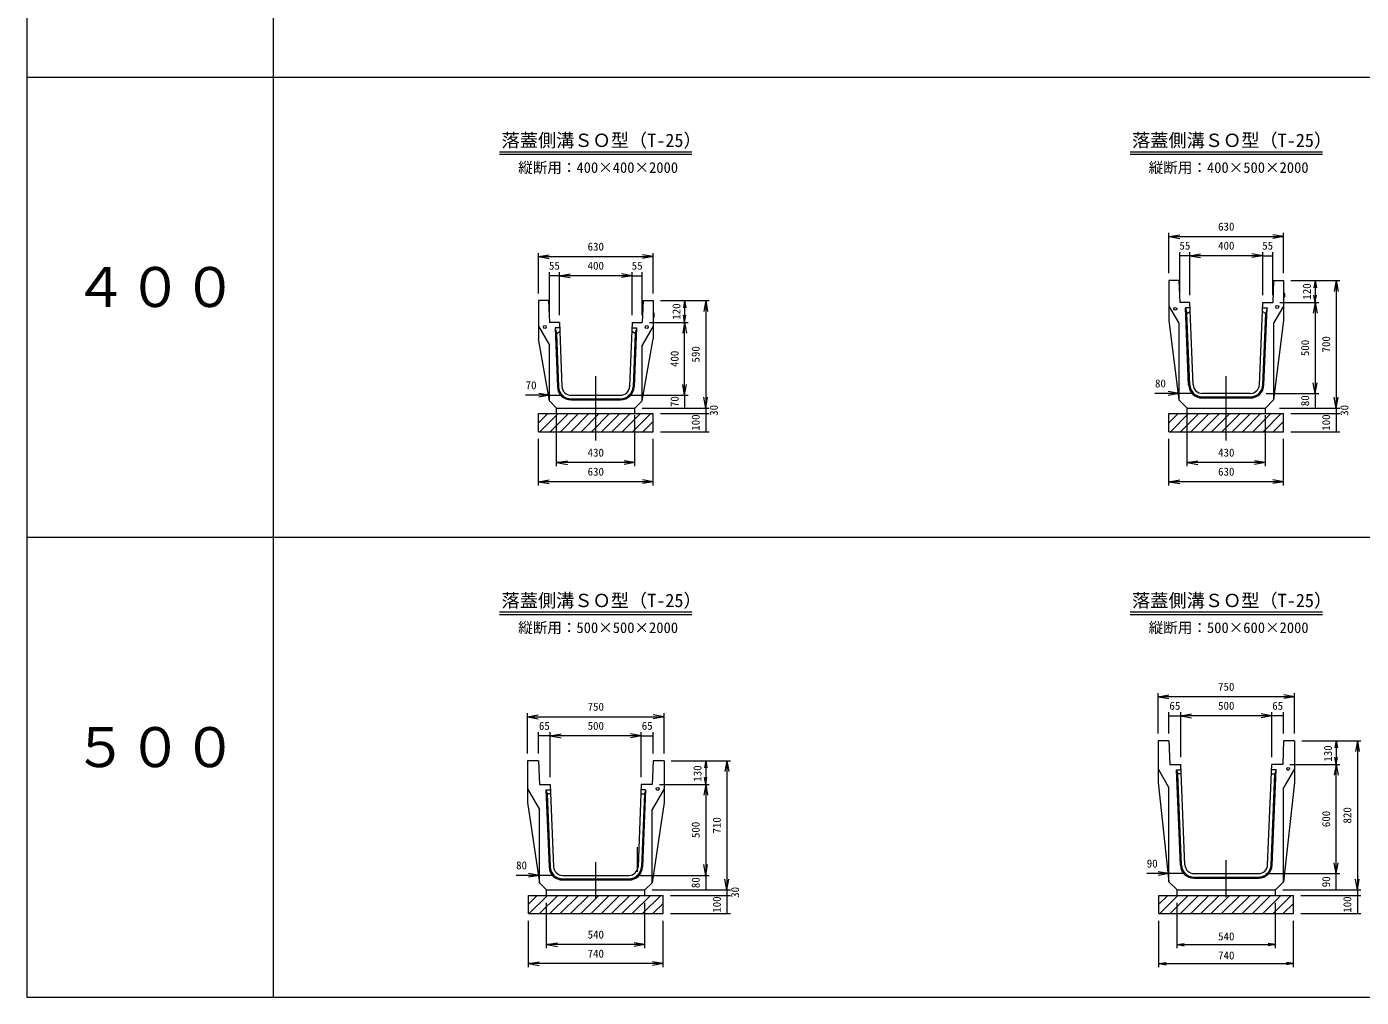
# Model space of a CAD drawing. Units: millimetres on the paper, scale 1:20. Extents: x 262 to 1004, y 131 to 672.
# Drawn here: x 262.1 to 628.8, y 131.1 to 397.7 of the extents above; entities that cross this region are included whole.
import ezdxf
from ezdxf.enums import TextEntityAlignment as Align

# ---------------------------------------------------------------- set-up
doc = ezdxf.new("R2010")
doc.units = ezdxf.units.MM
doc.layers.add('シート1', color=4, linetype='Continuous', lineweight=18)
doc.styles.add('ＭＳ ゴシック-5.0-0.0', font='')
doc.styles.get('ＭＳ ゴシック-5.0-0.0').set_extended_font_data('ＭＳ ゴシック-5.0-0.0')

msp = doc.modelspace()

# ---------------------------------------------------------------- linework, layer by layer
at = {"layer": 'シート1'}
for p, q in [((262.108, 636.64), (262.108, 131.068)), ((329.856, 636.64), (329.856, 131.068)), ((262.108, 383.854), (1003.501, 383.854)), ((392.034, 363.359), (444.895, 363.359)), ((565.258, 363.359), (618.119, 363.359)), ((392.034, 362.659), (444.895, 362.659)), ((565.258, 362.659), (618.119, 362.659)), ((575.939, 329.944), (575.939, 341.019)), ((607.439, 329.944), (607.439, 341.019)), ((575.939, 340.019), (578.893, 340.54)), ((575.939, 340.019), (607.439, 340.019)), ((575.939, 340.019), (578.893, 339.498)), ((607.439, 340.019), (604.484, 340.54)), ((607.439, 340.019), (604.484, 339.498)), ((402.715, 324.444), (402.715, 335.519)), ((402.715, 334.519), (405.669, 335.04)), ((402.715, 334.519), (434.215, 334.519)), ((402.715, 334.519), (405.669, 333.998)), ((434.215, 334.519), (431.26, 335.04)), ((434.215, 334.519), (431.26, 333.998)), ((434.215, 324.444), (434.215, 335.519)), ((578.939, 323.944), (578.939, 335.786)), ((581.689, 334.786), (578.939, 334.786)), ((581.689, 323.944), (581.689, 335.786)), ((581.689, 334.786), (584.643, 335.306)), ((601.689, 334.786), (581.689, 334.786)), ((581.689, 334.786), (584.643, 334.265)), ((601.689, 334.786), (598.734, 335.306)), ((601.689, 334.786), (598.734, 334.265)), ((601.689, 323.944), (601.689, 335.786)), ((601.689, 334.786), (604.439, 334.786)), ((604.439, 323.944), (604.439, 335.786)), ((405.715, 318.444), (405.715, 330.286)), ((408.465, 318.444), (408.465, 330.286)), ((428.465, 318.444), (428.465, 330.286)), ((431.215, 318.444), (431.215, 330.286)), ((408.465, 329.286), (405.715, 329.286)), ((408.465, 329.286), (411.419, 329.806)), ((428.465, 329.286), (408.465, 329.286)), ((408.465, 329.286), (411.419, 328.765)), ((428.465, 329.286), (425.51, 329.806)), ((428.465, 329.286), (425.51, 328.765)), ((428.465, 329.286), (431.215, 329.286)), ((578.689, 327.944), (575.939, 327.944)), ((575.939, 327.944), (575.939, 316.944)), ((578.689, 327.944), (578.939, 321.944)), ((604.689, 327.944), (604.439, 321.944)), ((604.689, 327.944), (607.439, 327.944)), ((607.439, 327.944), (607.439, 316.944)), ((609.439, 327.944), (622.881, 327.944)), ((616.098, 327.944), (615.75, 325.974)), ((616.098, 327.944), (616.445, 325.974)), ((616.098, 327.944), (616.098, 321.944)), ((621.881, 327.944), (621.36, 324.99)), ((621.881, 327.944), (621.881, 292.944)), ((621.881, 327.944), (622.402, 324.99)), ((607.439, 324.694), (607.639, 324.444)), ((607.639, 323.444), (607.439, 323.194)), ((607.639, 324.444), (607.639, 323.444)), ((616.098, 321.944), (615.75, 323.914)), ((616.098, 321.944), (616.445, 323.914)), ((405.465, 322.444), (402.715, 322.444)), ((402.715, 322.444), (402.715, 311.944)), ((405.465, 322.444), (405.715, 316.444)), ((431.465, 322.444), (431.215, 316.444)), ((431.465, 322.444), (434.215, 322.444)), ((434.215, 322.444), (434.215, 311.944)), ((434.215, 319.194), (434.415, 318.944)), ((436.215, 322.444), (449.657, 322.444)), ((442.874, 322.444), (442.527, 320.474)), ((442.874, 322.444), (443.221, 320.474)), ((442.874, 322.444), (442.874, 316.444)), ((448.657, 322.444), (448.136, 319.49)), ((448.657, 322.444), (448.657, 292.944)), ((448.657, 322.444), (449.178, 319.49)), ((575.939, 320.944), (578.689, 316.26)), ((581.689, 321.944), (578.939, 321.944)), ((580.498, 320.444), (580.858, 318.944)), ((581.689, 320.444), (580.498, 320.444)), ((581.344, 299.294), (580.498, 320.444)), ((580.858, 318.944), (581.787, 319.481)), ((582.593, 299.344), (581.689, 321.944)), ((600.785, 299.344), (601.689, 321.944)), ((602.519, 318.944), (601.59, 319.481)), ((601.689, 321.944), (604.439, 321.944)), ((601.689, 320.444), (602.88, 320.444)), ((602.034, 299.294), (602.88, 320.444)), ((602.88, 320.444), (602.519, 318.944)), ((607.439, 320.944), (604.689, 316.26)), ((606.439, 321.944), (617.098, 321.944)), ((616.098, 321.944), (615.577, 318.99)), ((616.098, 321.944), (616.098, 296.944)), ((616.098, 321.944), (616.619, 318.99)), ((402.715, 315.444), (405.765, 310.249)), ((408.465, 316.444), (405.715, 316.444)), ((408.465, 316.444), (409.169, 298.844)), ((428.465, 316.444), (427.761, 298.844)), ((428.465, 316.444), (431.215, 316.444)), ((434.215, 315.444), (431.165, 310.249)), ((433.215, 316.444), (443.874, 316.444)), ((434.415, 317.944), (434.215, 317.694)), ((434.415, 318.944), (434.415, 317.944)), ((442.874, 316.444), (442.353, 313.49)), ((442.874, 316.444), (442.527, 318.414)), ((442.874, 316.444), (443.221, 318.414)), ((442.874, 316.444), (443.395, 313.49)), ((442.874, 296.444), (442.874, 316.444)), ((575.939, 316.944), (578.689, 295.194)), ((578.689, 316.26), (578.689, 295.194)), ((581.643, 299.306), (580.858, 318.944)), ((601.734, 299.306), (602.519, 318.944)), ((607.439, 316.944), (604.689, 295.194)), ((604.689, 316.26), (604.689, 295.194)), ((405.765, 294.894), (402.715, 311.944)), ((407.274, 314.944), (407.634, 313.444)), ((408.465, 314.944), (407.274, 314.944)), ((407.274, 314.944), (407.92, 298.794)), ((407.634, 313.444), (408.563, 313.981)), ((407.634, 313.444), (408.219, 298.806)), ((429.295, 313.444), (428.366, 313.981)), ((428.465, 314.944), (429.656, 314.944)), ((429.295, 313.444), (428.71, 298.806)), ((429.656, 314.944), (429.01, 298.794)), ((429.656, 314.944), (429.295, 313.444)), ((431.165, 294.894), (434.215, 311.944)), ((405.765, 294.894), (405.765, 310.249)), ((431.165, 294.894), (431.165, 310.249)), ((418.465, 284.045), (418.465, 301.667)), ((591.689, 284.045), (591.689, 301.667)), ((442.874, 296.444), (442.353, 299.398)), ((442.874, 296.444), (443.395, 299.398)), ((578.689, 296.944), (575.734, 297.465)), ((616.098, 296.944), (615.577, 299.898)), ((616.098, 296.944), (616.619, 299.898)), ((405.765, 296.444), (399.198, 296.444)), ((405.765, 296.444), (402.81, 296.965)), ((405.765, 296.444), (402.81, 295.923)), ((405.765, 296.444), (409.265, 296.444)), ((407.715, 292.944), (405.765, 294.894)), ((411.667, 296.444), (425.263, 296.444)), ((411.667, 295.494), (425.263, 295.494)), ((411.667, 295.194), (425.263, 295.194)), ((427.263, 296.444), (443.874, 296.444)), ((429.215, 292.944), (431.165, 294.894)), ((442.874, 296.444), (442.874, 292.944)), ((448.657, 292.944), (448.136, 295.898)), ((448.657, 292.944), (449.178, 295.898)), ((578.689, 296.944), (572.099, 296.944)), ((578.689, 296.944), (575.734, 296.423)), ((582.689, 296.944), (578.689, 296.944)), ((580.939, 292.944), (578.689, 295.194)), ((584.891, 295.994), (598.487, 295.994)), ((584.891, 295.694), (598.487, 295.694)), ((598.287, 296.944), (585.091, 296.944)), ((602.439, 292.944), (604.689, 295.194)), ((602.689, 296.944), (617.098, 296.944)), ((616.098, 296.944), (616.098, 292.944)), ((621.881, 292.944), (621.36, 295.898)), ((621.881, 292.944), (622.402, 295.898)), ((402.715, 286.444), (402.715, 291.444)), ((402.715, 291.444), (434.215, 291.444)), ((402.715, 288.885), (405.273, 291.444)), ((408.102, 291.444), (403.102, 286.444)), ((408.102, 291.444), (403.102, 286.444)), ((410.93, 291.444), (405.93, 286.444)), ((407.715, 292.944), (429.215, 292.944)), ((407.715, 291.444), (407.715, 292.944)), ((407.715, 276.937), (407.715, 290.944)), ((413.759, 291.444), (408.759, 286.444)), ((416.587, 291.444), (411.587, 286.444)), ((419.416, 291.444), (414.416, 286.444)), ((422.244, 291.444), (417.244, 286.444)), ((425.072, 291.444), (420.072, 286.444)), ((427.901, 291.444), (422.901, 286.444)), ((430.729, 291.444), (425.729, 286.444)), ((433.558, 291.444), (428.558, 286.444)), ((429.215, 291.444), (429.215, 292.944)), ((429.215, 276.937), (429.215, 290.944)), ((431.215, 292.944), (449.657, 292.944)), ((434.215, 286.444), (434.215, 291.444)), ((436.215, 291.444), (449.657, 291.444)), ((448.657, 292.944), (448.657, 291.444)), ((448.657, 291.444), (448.657, 286.444)), ((575.939, 286.444), (575.939, 291.444)), ((575.939, 291.444), (607.439, 291.444)), ((575.939, 288.885), (578.497, 291.444)), ((581.326, 291.444), (576.326, 286.444)), ((581.326, 291.444), (576.326, 286.444)), ((584.154, 291.444), (579.154, 286.444)), ((580.939, 292.944), (602.439, 292.944)), ((580.939, 291.444), (580.939, 292.944)), ((580.939, 276.937), (580.939, 290.944)), ((586.983, 291.444), (581.983, 286.444)), ((589.811, 291.444), (584.811, 286.444)), ((592.64, 291.444), (587.64, 286.444)), ((595.468, 291.444), (590.468, 286.444)), ((598.296, 291.444), (593.296, 286.444)), ((601.125, 291.444), (596.125, 286.444)), ((603.953, 291.444), (598.953, 286.444)), ((606.782, 291.444), (601.782, 286.444)), ((602.439, 291.444), (602.439, 292.944)), ((602.439, 276.937), (602.439, 290.944)), ((606.269, 292.944), (622.881, 292.944)), ((607.439, 286.444), (607.439, 291.444)), ((609.439, 291.444), (622.881, 291.444)), ((621.881, 292.944), (621.881, 291.444)), ((621.881, 291.444), (621.881, 286.444)), ((402.715, 286.444), (434.215, 286.444)), ((434.215, 289.272), (431.386, 286.444)), ((436.215, 286.444), (449.657, 286.444)), ((575.939, 286.444), (607.439, 286.444)), ((607.439, 289.272), (604.61, 286.444)), ((609.439, 286.444), (622.881, 286.444)), ((402.715, 271.703), (402.715, 284.444)), ((434.215, 271.703), (434.215, 284.444)), ((575.939, 271.703), (575.939, 284.444)), ((607.439, 271.703), (607.439, 284.444)), ((407.715, 277.937), (410.669, 278.458)), ((429.215, 277.937), (407.715, 277.937)), ((407.715, 277.937), (410.669, 277.416)), ((429.215, 277.937), (426.26, 278.458)), ((429.215, 277.937), (426.26, 277.416)), ((580.939, 277.937), (583.893, 278.458)), ((602.439, 277.937), (580.939, 277.937)), ((580.939, 277.937), (583.893, 277.416)), ((602.439, 277.937), (599.484, 278.458)), ((602.439, 277.937), (599.484, 277.416)), ((402.715, 272.703), (405.669, 273.224)), ((434.215, 272.703), (402.715, 272.703)), ((402.715, 272.703), (405.669, 272.182)), ((434.215, 272.703), (431.26, 273.224)), ((434.215, 272.703), (431.26, 272.182)), ((575.939, 272.703), (578.893, 273.224)), ((607.439, 272.703), (575.939, 272.703)), ((575.939, 272.703), (578.893, 272.182)), ((607.439, 272.703), (604.484, 273.224)), ((607.439, 272.703), (604.484, 272.182)), ((262.108, 257.461), (1003.501, 257.461)), ((392.034, 236.966), (444.895, 236.966)), ((392.034, 236.266), (444.895, 236.266)), ((565.258, 236.966), (618.119, 236.966)), ((565.258, 236.266), (618.119, 236.266)), ((572.939, 203.551), (572.939, 214.626)), ((572.939, 213.626), (575.893, 214.147)), ((610.439, 213.626), (572.939, 213.626)), ((572.939, 213.626), (575.893, 213.105)), ((610.439, 213.626), (607.484, 214.147)), ((610.439, 213.626), (607.484, 213.105)), ((610.439, 203.551), (610.439, 214.626)), ((399.715, 198.051), (399.715, 209.126)), ((437.215, 198.051), (437.215, 209.126)), ((575.939, 203.551), (575.939, 209.392)), ((579.189, 197.051), (579.189, 209.392)), ((604.189, 197.051), (604.189, 209.392)), ((607.439, 203.551), (607.439, 209.392)), ((399.715, 208.126), (402.669, 208.647)), ((399.715, 208.126), (437.215, 208.126)), ((399.715, 208.126), (402.669, 207.605)), ((437.215, 208.126), (434.26, 208.647)), ((437.215, 208.126), (434.26, 207.605)), ((575.939, 208.392), (579.189, 208.392)), ((579.189, 208.392), (582.143, 208.913)), ((604.189, 208.392), (579.189, 208.392)), ((579.189, 208.392), (582.143, 207.872)), ((604.189, 208.392), (601.234, 208.913)), ((604.189, 208.392), (601.234, 207.872)), ((607.439, 208.392), (604.189, 208.392)), ((402.715, 198.051), (402.715, 203.892)), ((405.965, 202.892), (402.715, 202.892)), ((405.965, 191.551), (405.965, 203.892)), ((405.965, 202.892), (408.919, 203.413)), ((430.965, 202.892), (405.965, 202.892)), ((405.965, 202.892), (408.919, 202.372)), ((430.965, 202.892), (428.01, 203.413)), ((430.965, 202.892), (428.01, 202.372)), ((430.965, 191.551), (430.965, 203.892)), ((430.965, 202.892), (434.215, 202.892)), ((434.215, 198.051), (434.215, 203.892)), ((572.939, 201.551), (572.939, 193.801)), ((575.939, 201.551), (572.939, 201.551)), ((575.939, 201.551), (576.189, 195.051)), ((607.439, 201.551), (607.189, 195.051)), ((610.439, 201.551), (607.439, 201.551)), ((610.439, 201.551), (610.439, 193.801)), ((612.439, 201.551), (628.699, 201.551)), ((621.881, 201.551), (621.533, 199.581)), ((621.881, 201.551), (621.881, 195.051)), ((621.881, 201.551), (622.228, 199.581)), ((627.699, 201.551), (627.178, 198.597)), ((627.699, 201.551), (627.699, 160.551)), ((627.699, 201.551), (628.22, 198.597)), ((399.715, 196.051), (399.715, 188.301)), ((402.715, 196.051), (399.715, 196.051)), ((402.715, 196.051), (402.965, 189.551)), ((434.215, 196.051), (433.965, 189.551)), ((437.215, 196.051), (434.215, 196.051)), ((437.215, 196.051), (437.215, 188.301)), ((439.215, 196.051), (455.475, 196.051)), ((448.657, 196.051), (448.309, 194.081)), ((448.657, 196.051), (448.657, 189.551)), ((448.657, 196.051), (449.004, 194.081)), ((454.475, 196.051), (453.954, 193.097)), ((454.475, 196.051), (454.475, 160.551)), ((454.475, 196.051), (454.996, 193.097)), ((576.189, 195.051), (579.189, 195.051)), ((580.339, 167.447), (579.189, 195.051)), ((603.038, 167.447), (604.189, 195.051)), ((607.189, 195.051), (604.189, 195.051)), ((609.189, 195.051), (622.881, 195.051)), ((621.881, 195.051), (621.36, 192.097)), ((621.881, 195.051), (621.533, 197.021)), ((621.881, 195.051), (622.228, 197.021)), ((621.881, 165.051), (621.881, 195.051)), ((621.881, 195.051), (622.402, 192.097)), ((448.657, 189.551), (448.309, 191.521)), ((448.657, 189.551), (449.004, 191.521)), ((572.939, 193.801), (572.939, 190.051)), ((572.939, 193.801), (575.939, 188.604)), ((577.998, 193.551), (578.341, 192.48)), ((578, 193.551), (579.189, 193.551)), ((579.09, 167.395), (578, 193.551)), ((579.291, 192.48), (578.345, 192.48)), ((579.39, 167.407), (578.345, 192.48)), ((603.988, 167.407), (605.032, 192.48)), ((604.086, 192.48), (605.032, 192.48)), ((605.377, 193.551), (604.189, 193.551)), ((604.287, 167.395), (605.377, 193.551)), ((605.38, 193.551), (605.036, 192.48)), ((610.439, 193.801), (607.439, 188.604)), ((610.439, 193.801), (610.439, 190.051)), ((399.715, 188.301), (399.715, 184.551)), ((399.715, 188.301), (402.965, 182.671)), ((402.965, 189.551), (405.965, 189.551)), ((404.774, 188.051), (405.965, 188.051)), ((404.774, 188.051), (405.62, 166.901)), ((404.774, 188.051), (405.117, 186.98)), ((405.965, 189.551), (406.869, 166.951)), ((430.965, 189.551), (430.061, 166.951)), ((433.965, 189.551), (430.965, 189.551)), ((432.156, 188.051), (430.965, 188.051)), ((432.156, 188.051), (431.31, 166.901)), ((432.156, 188.051), (431.812, 186.98)), ((437.215, 188.301), (433.965, 182.671)), ((435.965, 189.551), (449.657, 189.551)), ((437.215, 188.301), (437.215, 184.551)), ((448.657, 189.551), (448.136, 186.597)), ((448.657, 189.551), (448.657, 164.551)), ((448.657, 189.551), (449.178, 186.597)), ((572.939, 190.051), (575.939, 162.801)), ((575.939, 162.801), (575.939, 188.604)), ((610.439, 190.051), (607.439, 162.801)), ((607.439, 162.801), (607.439, 188.604)), ((399.715, 184.551), (402.965, 162.551)), ((405.117, 186.98), (405.919, 166.913)), ((406.067, 186.98), (405.117, 186.98)), ((430.862, 186.98), (431.812, 186.98)), ((431.812, 186.98), (431.01, 166.913)), ((437.215, 184.551), (433.965, 162.551)), ((402.965, 162.551), (402.965, 182.671)), ((433.965, 162.551), (433.965, 182.671)), ((429.965, 165.551), (429.965, 172.316)), ((591.689, 158.54), (591.689, 168.722)), ((402.965, 164.551), (400.01, 165.072)), ((418.465, 158.04), (418.465, 168.222)), ((448.657, 164.551), (448.136, 167.505)), ((448.657, 164.551), (449.178, 167.505)), ((575.939, 165.051), (569.842, 165.051)), ((575.939, 165.051), (572.984, 165.572)), ((575.939, 165.051), (572.984, 164.53)), ((580.439, 165.051), (575.939, 165.051)), ((582.837, 165.051), (591.689, 165.051)), ((582.837, 165.051), (600.541, 165.051)), ((602.541, 165.051), (622.881, 165.051)), ((621.881, 165.051), (621.36, 168.005)), ((621.881, 165.051), (622.402, 168.005)), ((621.881, 160.551), (621.881, 165.051)), ((402.965, 164.551), (396.575, 164.551)), ((402.965, 164.551), (400.01, 164.03)), ((406.965, 164.551), (402.965, 164.551)), ((404.965, 160.551), (402.965, 162.551)), ((409.367, 164.551), (427.563, 164.551)), ((409.367, 163.601), (427.563, 163.601)), ((409.367, 163.301), (427.563, 163.301)), ((429.563, 164.551), (449.657, 164.551)), ((431.965, 160.551), (433.965, 162.551)), ((448.657, 164.551), (448.657, 160.551)), ((454.475, 160.551), (453.954, 163.505)), ((454.475, 160.551), (454.996, 163.505)), ((578.189, 160.551), (575.939, 162.801)), ((582.837, 164.101), (600.541, 164.101)), ((582.837, 163.801), (600.541, 163.801)), ((605.189, 160.551), (607.439, 162.801)), ((627.699, 160.551), (627.178, 163.505)), ((627.699, 160.551), (628.22, 163.505)), ((399.965, 154.051), (399.965, 159.051)), ((399.965, 159.051), (436.965, 159.051)), ((399.965, 156.649), (402.367, 159.051)), ((405.195, 159.051), (400.195, 154.051)), ((403.023, 154.051), (408.023, 159.051)), ((404.965, 160.551), (431.965, 160.551)), ((404.965, 159.051), (404.965, 160.551)), ((410.852, 159.051), (405.852, 154.051)), ((410.852, 159.051), (405.852, 154.051)), ((413.68, 159.051), (408.68, 154.051)), ((416.509, 159.051), (411.509, 154.051)), ((419.337, 159.051), (414.337, 154.051)), ((422.166, 159.051), (417.166, 154.051)), ((424.994, 159.051), (419.994, 154.051)), ((427.822, 159.051), (422.822, 154.051)), ((430.651, 159.051), (425.651, 154.051)), ((433.479, 159.051), (428.479, 154.051)), ((436.308, 159.051), (431.308, 154.051)), ((431.965, 159.051), (431.965, 160.551)), ((433.965, 160.551), (455.475, 160.551)), ((436.965, 154.051), (436.965, 159.051)), ((438.965, 159.051), (455.475, 159.051)), ((454.475, 160.551), (454.475, 159.051)), ((454.475, 159.051), (454.475, 154.051)), ((573.189, 154.051), (573.189, 159.051)), ((573.189, 159.051), (610.189, 159.051)), ((573.189, 156.649), (575.591, 159.051)), ((578.419, 159.051), (573.419, 154.051)), ((576.247, 154.051), (581.247, 159.051)), ((578.189, 160.551), (605.189, 160.551)), ((578.189, 159.051), (578.189, 160.551)), ((584.076, 159.051), (579.076, 154.051)), ((584.076, 159.051), (579.076, 154.051)), ((586.904, 159.051), (581.904, 154.051)), ((589.733, 159.051), (584.733, 154.051)), ((592.561, 159.051), (587.561, 154.051)), ((595.39, 159.051), (590.39, 154.051)), ((598.218, 159.051), (593.218, 154.051)), ((601.046, 159.051), (596.046, 154.051)), ((603.875, 159.051), (598.875, 154.051)), ((606.703, 159.051), (601.703, 154.051)), ((609.532, 159.051), (604.532, 154.051)), ((605.189, 159.051), (605.189, 160.551)), ((607.189, 160.551), (628.699, 160.551)), ((610.189, 154.051), (610.189, 159.051)), ((612.189, 159.051), (628.699, 159.051)), ((627.699, 160.551), (627.699, 159.051)), ((627.699, 159.051), (627.699, 154.051)), ((399.965, 154.051), (436.965, 154.051)), ((404.965, 144.544), (404.965, 157.051)), ((431.965, 144.544), (431.965, 157.051)), ((436.965, 156.879), (434.136, 154.051)), ((438.965, 154.051), (455.475, 154.051)), ((573.189, 154.051), (610.189, 154.051)), ((578.189, 144.544), (578.189, 157.051)), ((605.189, 144.544), (605.189, 157.051)), ((610.189, 156.879), (607.36, 154.051)), ((612.189, 154.051), (628.699, 154.051)), ((399.965, 139.31), (399.965, 152.051)), ((436.965, 139.31), (436.965, 152.051)), ((573.189, 139.31), (573.189, 152.051)), ((610.189, 139.31), (610.189, 152.051)), ((404.965, 145.544), (407.919, 146.065)), ((431.965, 145.544), (404.965, 145.544)), ((404.965, 145.544), (407.919, 145.023)), ((431.965, 145.544), (429.01, 146.065)), ((431.965, 145.544), (429.01, 145.023)), ((578.189, 145.544), (580.158, 145.891)), ((578.189, 145.544), (580.158, 145.196)), ((578.189, 145.544), (605.189, 145.544)), ((605.189, 145.544), (603.219, 145.891)), ((605.189, 145.544), (603.219, 145.196)), ((399.965, 140.31), (402.919, 140.831)), ((436.965, 140.31), (399.965, 140.31)), ((399.965, 140.31), (402.919, 139.789)), ((436.965, 140.31), (434.01, 140.831)), ((436.965, 140.31), (434.01, 139.789)), ((573.189, 140.31), (575.158, 140.657)), ((573.189, 140.31), (575.158, 139.963)), ((573.189, 140.31), (610.189, 140.31)), ((610.189, 140.31), (608.219, 140.657)), ((610.189, 140.31), (608.219, 139.963)), ((262.108, 131.068), (1003.501, 131.068))]:
    msp.add_line(p, q, dxfattribs=at)
for centre in [(577.689, 320.194), (605.689, 320.694), (404.465, 315.194), (432.465, 315.194), (608.689, 193.801), (435.465, 188.301)]:
    msp.add_circle(centre, 0.4, dxfattribs=at)
for centre, radius, start, end in [((411.667, 298.944), 3.75, 182.29061, 270), ((411.667, 298.944), 3.45, 182.29061, 270), ((411.667, 298.944), 2.5, 182.29061, 270), ((425.263, 298.944), 2.5, 270, 357.70939), ((425.263, 298.944), 3.45, 270, 357.70939), ((425.263, 298.944), 3.75, 270, 357.70939), ((585.091, 299.444), 3.75, 182.29061, 270), ((585.091, 299.444), 3.45, 182.29061, 270), ((585.091, 299.444), 2.5, 182.29061, 270), ((598.287, 299.444), 2.5, 270, 357.70939), ((598.287, 299.444), 3.45, 270, 357.70939), ((598.287, 299.444), 3.75, 270, 357.70939), ((409.367, 167.051), 3.75, 182.29061, 270), ((409.367, 167.051), 3.45, 182.29061, 270), ((409.367, 167.051), 2.5, 182.29061, 270), ((427.563, 167.051), 2.5, 270, 357.70939), ((427.563, 167.051), 3.45, 270, 357.70939), ((427.563, 167.051), 3.75, 270, 357.70939), ((582.837, 167.551), 3.75, 182.38594, 270), ((582.837, 167.551), 3.45, 182.38594, 270), ((582.837, 167.551), 2.5, 182.38594, 270), ((600.541, 167.551), 2.5, 270, 357.61406), ((600.541, 167.551), 3.45, 270, 357.61406), ((600.541, 167.551), 3.75, 270, 357.61406)]:
    msp.add_arc(centre, radius, start, end, dxfattribs=at)

# ---------------------------------------------------------------- texts
at = {"layer": 'シート1', "color": 7, "style": 'ＭＳ ゴシック-5.0-0.0'}
for s, height, p in [('落蓋側溝ＳＯ型（T-25）', 3.666, (392.575, 363.541)), ('落蓋側溝ＳＯ型（T-25）', 3.666, (565.799, 363.541)), ('縦断用：400×400×2000', 2.933, (397.141, 356.653)), ('縦断用：400×500×2000', 2.933, (570.365, 356.653)), ('630', 2.199, (589.439, 341.02)), ('630', 2.199, (416.215, 335.52)), ('55', 2.199, (578.814, 335.786)), ('400', 2.199, (589.439, 335.786)), ('55', 2.199, (601.564, 335.786)), ('４００', 11, (274.891, 317.384)), ('55', 2.199, (405.59, 330.286)), ('400', 2.199, (416.215, 330.286)), ('55', 2.199, (428.34, 330.286)), ('80', 2.199, (572.099, 297.944)), ('70', 2.199, (399.198, 297.444)), ('430', 2.199, (416.215, 278.937)), ('430', 2.199, (589.439, 278.937)), ('630', 2.199, (416.215, 273.703)), ('630', 2.199, (589.439, 273.703)), ('落蓋側溝ＳＯ型（T-25）', 3.666, (392.575, 237.148)), ('落蓋側溝ＳＯ型（T-25）', 3.666, (565.799, 237.148)), ('縦断用：500×500×2000', 2.933, (397.141, 230.26)), ('縦断用：500×600×2000', 2.933, (570.365, 230.26)), ('750', 2.199, (589.439, 214.626)), ('750', 2.199, (416.215, 209.126)), ('65', 2.199, (576.064, 209.392)), ('500', 2.199, (589.439, 209.392)), ('65', 2.199, (604.314, 209.392)), ('５００', 11, (274.891, 190.991)), ('65', 2.199, (402.84, 203.892)), ('500', 2.199, (416.215, 203.892)), ('65', 2.199, (431.09, 203.892)), ('90', 2.199, (569.842, 166.051)), ('80', 2.199, (396.575, 165.551)), ('540', 2.199, (416.215, 146.544)), ('540', 2.199, (589.439, 146.044)), ('740', 2.199, (416.215, 141.31)), ('740', 2.199, (589.439, 140.81))]:
    msp.add_text(s, height=height, dxfattribs=at).set_placement(p, align=Align.BOTTOM_LEFT)
for s, p in [('120', (615.598, 322.694)), ('120', (442.374, 317.194)), ('700', (620.881, 308.194)), ('400', (441.874, 304.194)), ('590', (447.657, 305.444)), ('500', (615.098, 307.194)), ('70', (441.874, 293.194)), ('30', (452.657, 290.795)), ('80', (615.098, 293.444)), ('30', (625.881, 290.795)), ('100', (447.658, 286.694)), ('100', (620.881, 286.695)), ('130', (621.381, 195.801)), ('130', (448.157, 190.301)), ('710', (453.475, 176.051)), ('600', (620.881, 177.801)), ('820', (626.699, 178.801)), ('500', (447.657, 174.801)), ('80', (447.657, 161.051)), ('90', (620.881, 161.301)), ('100', (453.476, 154.301)), ('30', (458.476, 158.402)), ('100', (626.701, 154.3))]:
    msp.add_text(s, height=2.199, rotation=90, dxfattribs=at).set_placement(p, align=Align.BOTTOM_LEFT)

doc.saveas('drawing.dxf')
